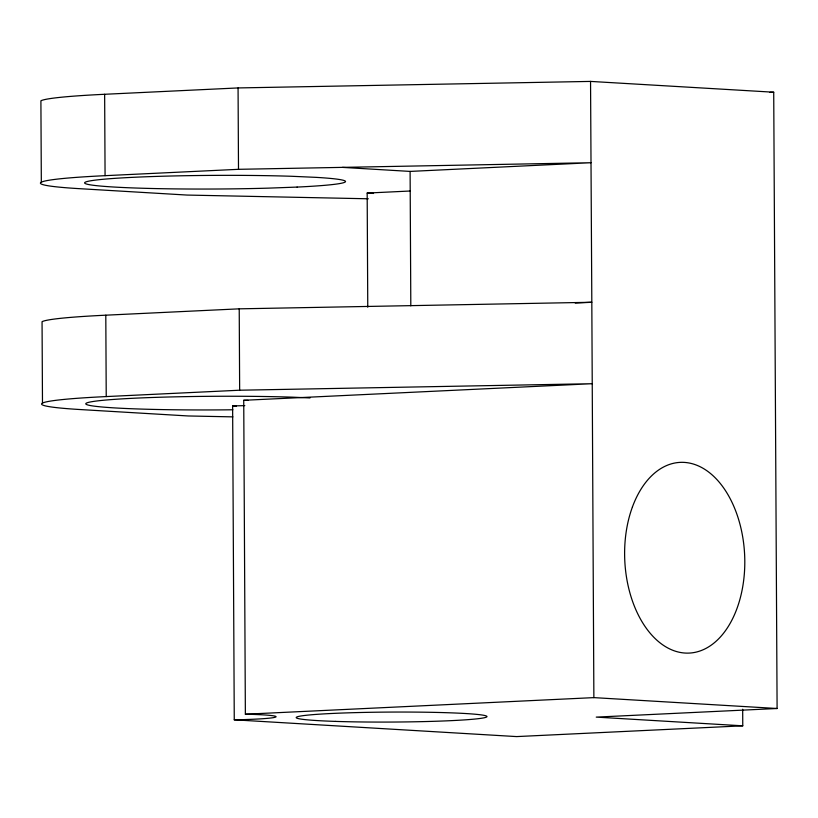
<?xml version="1.0" encoding="UTF-8"?>
<svg xmlns="http://www.w3.org/2000/svg" width="818" height="818" viewBox="0 0 818 818"><rect width="100%" height="100%" fill="white"/><g stroke="black" fill="none" stroke-linecap="round" stroke-linejoin="round"><path stroke-width="1.23" d="M769.902 92.403L773.716 92.219L777.1 708.5L596.24 717.11L742.764 725.822L742.683 709.237M342.456 167.383L410.104 171.412L591.005 162.721L238.498 169.316L105.072 175.676A174.643 9.141 -0.3 0 0 79.326 188.661L187.066 195.062L368.315 198.784M575.248 303.069L591.813 302.271L590.545 81.411L238.069 87.935L104.643 94.285A174.643 9.141 -0.3 0 0 40.9 100.767L41.329 182.148M367.763 307.21L367.17 193.068L410.36 191.003M42.485 403.059L42.055 321.668A174.643 9.141 -0.3 0 1 105.798 315.186L239.224 308.836L591.813 302.271L593.868 697.621L777.1 708.5M232.895 416.873L188.222 415.963L80.481 409.562A174.643 9.141 -0.3 0 1 106.228 396.577L239.654 390.217L592.222 383.703L243.733 400.299L245.369 714.216L252.016 714.37A58.211 3.047 -0.3 0 1 241.504 719.676L234.265 719.82L232.619 405.912L239.858 405.759A58.211 3.047 -0.3 0 0 244.797 405.605M245.369 714.216L593.868 697.621M742.764 725.822L516.618 736.589L234.265 719.82M243.733 400.299L248.161 400.401M310.012 397.947L292.783 397.18A130.399 6.82 -0.3 0 0 89.816 402.078A130.399 6.82 -0.3 0 0 232.874 409.777M590.545 81.411L773.716 92.219M367.17 193.068L373.54 193.447M232.619 405.912L236.402 406.137M410.104 171.412L410.81 305.85M238.069 87.935L238.498 169.316M239.224 308.836L239.654 390.217M104.643 94.285L105.072 175.676M105.798 315.186L106.228 396.577M297.098 187.077L268.079 188.15A130.399 6.82 -0.3 0 1 85.328 182.169A130.399 6.82 -0.3 0 1 291.627 176.279L316.321 177.373A130.399 6.82 -0.3 0 1 297.098 187.077M632.426 506.966A95.471 60 87.3 0 0 685.218 653.061A95.471 60 87.3 0 0 736.517 513.152A95.471 60 87.3 0 0 632.426 506.966M335.4 721.394A95.471 5 -0.3 0 0 486.444 717.089A95.471 5 -0.3 0 0 352.64 712.703A95.471 5 -0.3 0 0 335.4 721.394"/></g></svg>
